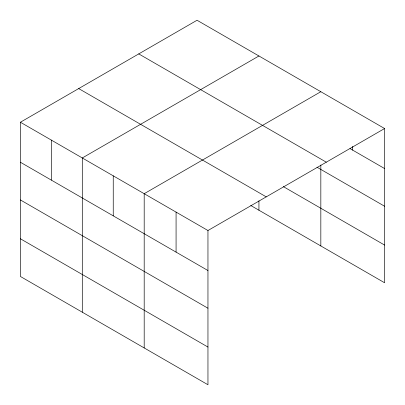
<?xml version="1.0" encoding="UTF-8"?>
<svg xmlns="http://www.w3.org/2000/svg" width="405" height="405" viewBox="0 0 405 405"><rect width="100%" height="100%" fill="white"/><g stroke="black" fill="none" stroke-linecap="round" stroke-linejoin="round"><path stroke-width="0.61" d="M207.957 308.225L207.957 230.516L20.402 122.234L20.402 276.468L207.957 384.75L207.957 308.225L20.402 199.943M250.791 205.517L384.598 282.766L384.598 128.532L197.043 20.25L20.402 122.234M258.937 55.981L82.296 157.965L82.296 312.199M320.831 91.717L144.19 193.701L144.19 347.935M207.957 230.516L384.598 128.532M350.011 148.579L384.598 168.551M138.753 53.905L326.303 162.187M317.029 167.23L384.598 206.241M283.368 186.629L384.598 245.076M78.697 88.579L266.247 196.86M20.402 162.248L207.957 270.53M20.402 238.773L207.957 347.06M352.714 146.387L352.714 150.139M320.831 165.027L320.831 245.951M258.937 200.794L258.937 210.22M176.074 212.109L176.074 252.123M113.243 175.831L113.243 215.85M51.349 140.1L51.349 180.114"/></g></svg>
